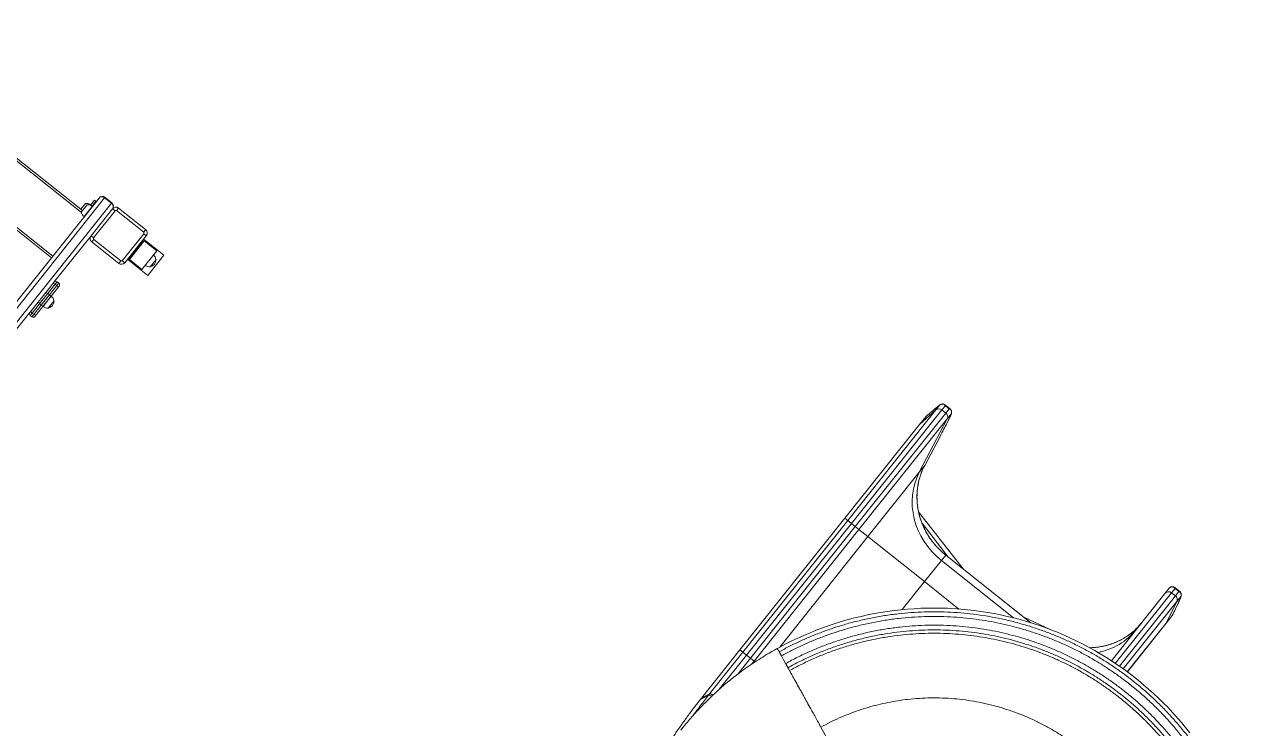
# Model space of a CAD drawing. Header units: millimetres. Extents: x -229914 to 856942, y -268655 to 87212.
# Drawn here: x -137885 to -135037, y 25752 to 27383 of the extents above; entities that cross this region are included whole.
import ezdxf

# ---------------------------------------------------------------- set-up
doc = ezdxf.new("R2010")
doc.units = ezdxf.units.MM

# ---------------------------------------------------------------- blocks, each defined once
blk = doc.blocks.new('Т912NEW')
at = {"color": 7, "linetype": 'Continuous', "lineweight": 15}
for p, q in [((-407.6, 5294.5), (-407.6, 5309.1)), ((-383.4, 5316.6), (-398.6, 5316.6)), ((-396.7, 5302.9), (-396.7, 5315.6)), ((-385.3, 5315.6), (-396.7, 5315.6)), ((-396.7, 4966.6), (-396.7, 5302.9)), ((-385.3, 5302.9), (-396.7, 5302.9)), ((-385.3, 5302.9), (-385.3, 5315.6)), ((-385.3, 4966.6), (-385.3, 5302.9)), ((-378.4, 5315.1), (-378.6, 5315.3)), ((-374.5, 5294.6), (-374.5, 5309.2)), ((272, 5292.1), (272, 5307.4)), ((296.2, 5316.6), (281.4, 5316.6)), ((283, 5302.9), (283, 5315.6)), ((294.5, 5315.6), (283, 5315.6)), ((294.5, 5302.9), (283, 5302.9)), ((294.5, 5302.9), (294.5, 5315.6)), ((305.3, 5294.3), (305.3, 5309.3)), ((-407.6, 5294.5), (-416.2, 5244.6)), ((-407.6, 4966.6), (-407.6, 5294.5)), ((-374.5, 4966.6), (-374.5, 5294.6)), ((-348, 5157.4), (-374.5, 5294.6)), ((272, 5092.8), (272, 5292.1)), ((317, 5240), (305.3, 5294.3)), ((-416.2, 5267.2), (-416.2, 5244.6)), ((-416.2, 5267.2), (-416.2, 5267)), ((-416.2, 5267), (-416.2, 5244.5)), ((-416.2, 5244.6), (-416.2, 4966.6)), ((-416.2, 5244.6), (-416.2, 5244.5)), ((-348, 5177.6), (-362, 5252.3)), ((-348, 5177.6), (-362, 5252.3)), ((-362, 5252.3), (-362, 5252.3)), ((317, 5262.3), (317, 5262.6)), ((317, 5240), (317, 5262.5)), ((317.1, 5239.8), (317.1, 5262.3)), ((317.1, 5095.7), (317.1, 5239.8)), ((-348, 5157.4), (-348, 5177.6)), ((-348, 5177.6), (-348, 5177.6)), ((-348, 4966.6), (-348, 5157.4)), ((-347.6, 5176), (-347.9, 5177.6)), ((-129, 5045.4), (-292, 5084.7)), ((-269, 5068.9), (-171.8, 5045.4)), ((71.6, 5045.4), (-180.5, 5045.4)), ((-180.5, 5029.3), (-180.5, 5045.3)), ((117.8, 5061.6), (50.5, 5045.4)), ((-180.5, 4966.6), (-180.5, 5029.3)), ((-416.2, 4966.6), (-416.2, 4576.6)), ((-416.2, 4966.6), (-416.2, 4576.6)), ((-407.6, 4966.6), (-416.2, 4966.6)), ((-416.2, 4966.6), (-416.2, 4966.6)), ((-407.6, 4576.6), (-407.6, 4966.6)), ((-396.7, 4966.6), (-407.6, 4966.6)), ((-396.7, 4576.6), (-396.7, 4966.6)), ((-385.3, 4966.6), (-396.7, 4966.6)), ((-385.3, 4576.6), (-385.3, 4966.6)), ((-374.5, 4966.6), (-385.3, 4966.6)), ((-374.5, 4576.6), (-374.5, 4966.6)), ((-348, 4966.6), (-374.5, 4966.6)), ((-180.5, 4966.6), (-348, 4966.6)), ((-350.4, 4633.4), (-350.5, 4633.1)), ((-350.4, 4633.4), (-350.5, 4633.1)), ((-416.2, 4576.6), (-416.2, 4434)), ((-407.6, 4576.6), (-416.2, 4576.6)), ((-416.2, 4576.6), (-416.2, 4576.6)), ((-407.6, 4453.1), (-407.6, 4576.6)), ((-396.7, 4576.6), (-407.6, 4576.6)), ((-385.3, 4576.6), (-396.7, 4576.6)), ((-374.5, 4576.6), (-385.3, 4576.6)), ((137.7, 4430.9), (-158.1, 4553.5)), ((-2229.3, 3546.2), (-2229.3, 4471.4)), ((-2219.3, 4481.4), (-2219.3, 4479.8)), ((-2219.3, 4481.4), (-2199.3, 4481.4)), ((-2199.3, 4479.8), (-2219.3, 4479.8)), ((-2199.3, 4481.4), (-2199.3, 4479.8)), ((-2181.9, 4471.4), (-2189.3, 4471.4)), ((-2189.3, 4391.4), (-2189.3, 4471.4)), ((-2181.9, 4471.4), (-2181.9, 4391.4)), ((-2179.3, 4481.4), (-2179.3, 4474.1)), ((-2179.3, 4481.4), (-2099.3, 4481.4)), ((-2099.3, 4474.1), (-2179.3, 4474.1)), ((-2099.3, 4474.1), (-2099.3, 4481.4)), ((-2096.6, 4391.4), (-2096.6, 4471.4)), ((-2089.3, 4471.4), (-2096.6, 4471.4)), ((-2089.3, 4471.4), (-2089.3, 4391.4)), ((-2246.3, 4441.9), (-2246.3, 4424.7)), ((-2241.3, 4441.9), (-2241.3, 4420.9)), ((-2234.3, 4446.6), (-2234.5, 4446.6)), ((-2234.5, 4446.6), (-2234.5, 4446.1)), ((-2234.3, 4461.4), (-2230.3, 4461.4)), ((-2234.3, 4446.1), (-2234.3, 4461.4)), ((-2230.3, 4446.6), (-2230.3, 4461.4)), ((-2229.3, 4461.4), (-2230.3, 4461.4)), ((-2229.3, 4446.6), (-2229.5, 4446.6)), ((-2229.5, 4446.6), (-2229.5, 4416.3)), ((-2049.3, 4461.4), (-2089.3, 4461.4)), ((-2087.6, 4403.9), (-2087.6, 4458.9)), ((-2087.6, 4458.9), (-2085.5, 4458.9)), ((-2085.5, 4403.9), (-2085.5, 4458.9)), ((-2085.5, 4458.9), (-2048.7, 4458.9)), ((-2049.3, 4458.9), (-2049.3, 4461.4)), ((-2049.3, 4461.4), (-2029.3, 4461.4)), ((-2048.7, 4458.9), (-2048.7, 4403.9)), ((-2037.3, 4442.2), (-2037.5, 4442.2)), ((-2037.3, 4420.7), (-2037.3, 4442.2)), ((-2029.3, 4461.4), (-2029.3, 4401.4)), ((-407.6, 4453.1), (-416.2, 4434)), ((-407.6, 4449.2), (-416.2, 4430.1)), ((-407.6, 4453.1), (-407.6, 4449.2)), ((-2933.3, 4424.7), (-2241.3, 4424.7)), ((-2229.5, 4416.3), (-2229.3, 4416.3)), ((-2037.5, 4420.7), (-2037.3, 4420.7)), ((-416.2, 4434), (-416.2, 4430)), ((-416.2, 4434), (-416.2, 4430.1)), ((-2189.3, 4391.4), (-2189.3, 4253.7)), ((-2189.3, 4391.4), (-2181.9, 4391.4)), ((-2179.3, 4388.8), (-2099.3, 4388.8)), ((-2179.3, 4388.8), (-2179.3, 4381.4)), ((-2099.3, 4381.4), (-2099.3, 4388.8)), ((-2096.6, 4391.4), (-2089.3, 4391.4)), ((-2049.3, 4401.4), (-2089.3, 4401.4)), ((-2087.6, 4403.9), (-2085.5, 4403.9)), ((-2048.7, 4403.9), (-2085.5, 4403.9)), ((-2049.3, 4401.4), (-2049.3, 4403.9)), ((-2029.3, 4401.4), (-2049.3, 4401.4)), ((-2099.3, 4381.4), (-2179.3, 4381.4)), ((-2945.3, 4299.7), (-2229.3, 4299.7)), ((-2189.3, 4248.5), (-2189.3, 4253.7)), ((-2189.3, 4239.7), (-2189.3, 4248.5)), ((-2184.3, 4259.3), (-2184.3, 4252.3)), ((-2179.3, 4259.3), (-2184.3, 4259.3)), ((-2184.3, 4252.3), (-2184.3, 4224.7)), ((-2179.3, 4252.3), (-2184.3, 4252.3)), ((-2179.3, 4252.3), (-2179.3, 4259.3)), ((-2179.3, 4224.7), (-2179.3, 4252.3)), ((-2174.3, 4254.3), (-2174.3, 4248.5)), ((-2174.3, 4248.5), (-2174.3, 4220.8)), ((-2189.3, 4239.7), (-2189.3, 4080.1)), ((-2184.3, 4224.7), (-2184.3, 4194)), ((-2179.3, 4224.7), (-2184.3, 4224.7)), ((-2179.3, 4194), (-2179.3, 4224.7)), ((-2174.1, 4224.5), (-2174.3, 4224.5)), ((-2174.3, 4220.8), (-2174.3, 4197.8)), ((-2174.1, 4200.9), (-2174.1, 4224.5)), ((-2162.3, 4220.1), (-2162.5, 4220.1)), ((-2162.3, 4203.4), (-2162.3, 4220.1)), ((-2179.3, 4194), (-2184.3, 4194)), ((-2184.3, 4194), (-2184.3, 4166.3)), ((-2179.3, 4166.3), (-2179.3, 4194)), ((-2174.3, 4197.8), (-2174.3, 4170.2)), ((-2174.3, 4194.2), (-2174.1, 4194.2)), ((-2174.1, 4194.1), (-2174.1, 4200.9)), ((-2162.5, 4198.6), (-2162.3, 4198.6)), ((-2162.3, 4198.6), (-2162.3, 4203.4)), ((-2179.3, 4166.3), (-2184.3, 4166.3)), ((-2184.3, 4166.3), (-2184.3, 4159.3)), ((-2179.3, 4159.3), (-2184.3, 4159.3)), ((-2179.3, 4159.3), (-2179.3, 4166.3)), ((-2174.3, 4170.2), (-2174.3, 4164.3))]:
    blk.add_line(p, q, dxfattribs=at)
at = {"color": 8, "linetype": 'Continuous', "lineweight": 15}
for p, q in [((283, 5093.7), (283, 5302.9)), ((294.5, 5094.5), (294.5, 5302.9)), ((305.3, 5095.2), (305.3, 5294.3)), ((317, 5095.7), (317, 5240)), ((-180.5, 5045.3), (-180.5, 5045.4)), ((71.2, 5045.3), (-180.5, 5045.3)), ((33.1, 5029.3), (-180.5, 5029.3)), ((-348, 4639.1), (-348, 4966.6)), ((-180.5, 4883.7), (-180.5, 4966.6)), ((-78.7, 4966.6), (-180.5, 4966.6)), ((-396.7, 4476.4), (-396.7, 4576.6)), ((-385.3, 4529.5), (-385.3, 4576.6)), ((-374.5, 4567.2), (-374.5, 4576.6)), ((-371.5, 4576.6), (-374.5, 4576.6)), ((-2219.3, 4479.8), (-2219.3, 3546.2)), ((-2199.3, 3546.2), (-2199.3, 4479.8)), ((-2239.9, 4419.7), (-2934.6, 4419.7)), ((-416.2, 4434), (-416.2, 4434)), ((-2229.3, 4294.7), (-2945.3, 4294.7))]:
    blk.add_line(p, q, dxfattribs=at)
at = {"color": 7, "linetype": 'Continuous', "lineweight": 15, "flags": 128}
for points in [[(-403.8, 5315), (-404.5, 5314.5), (-404.5, 5314.4)], [(304.2, 5312.1), (304.2, 5312.2), (303.5, 5313.1)], [(317, 5262.5), (317.1, 5262.4), (317.1, 5262.3)], [(518.6, 5075.1), (488.3, 5081.7), (457.7, 5087.1), (442.4, 5089.4), (427, 5091.3), (411.5, 5092.9), (396.1, 5094.1), (380.6, 5095.1), (365.1, 5095.7), (349.6, 5096), (334.1, 5096), (318.6, 5095.7), (303.1, 5095), (287.6, 5094.1), (272.2, 5092.8), (256.7, 5091.2), (241.4, 5089.2), (226, 5087), (210.7, 5084.4), (195.5, 5081.5), (165.2, 5074.8), (150.2, 5071), (135.2, 5066.9), (120.4, 5062.5), (105.6, 5057.7), (90.9, 5052.7), (76.4, 5047.3), (61.9, 5041.7), (47.6, 5035.7), (33.4, 5029.5), (19.3, 5022.9), (5.4, 5016.1), (-8.4, 5009), (-22, 5001.6), (-35.5, 4993.9), (-48.8, 4986), (-61.9, 4977.8), (-74.9, 4969.3), (-100.3, 4951.5), (-112.7, 4942.2), (-125, 4932.7), (-137, 4922.9), (-148.8, 4912.8), (-160.4, 4902.5), (-171.8, 4892), (-183, 4881.3), (-194, 4870.3), (-204.7, 4859.1), (-215.2, 4847.7), (-225.4, 4836), (-235.4, 4824.2), (-245.2, 4812.1), (-254.7, 4799.9), (-264, 4787.5), (-273, 4774.8), (-281.7, 4762), (-298.4, 4735.8), (-306.3, 4722.5), (-313.9, 4709), (-321.3, 4695.4), (-328.4, 4681.6), (-335.2, 4667.6), (-341.7, 4653.6), (-347.9, 4639.3), (-350.4, 4633.4), (-350.4, 4633.4)], [(-313.8, 4618), (-323.1, 4621.8), (-332.4, 4625.7)], [(-296.5, 4610.8), (-300.1, 4612.3), (-303.6, 4613.7)], [(-2219.3, 4479.8), (-2221.2, 4479.6), (-2223.1, 4479.1), (-2224.8, 4478.4), (-2226.3, 4477.3), (-2227.6, 4476.1), (-2228.5, 4474.6), (-2229.1, 4473.1), (-2229.3, 4471.4)], [(-2189.3, 4471.4), (-2189.4, 4473.1), (-2190, 4474.6), (-2190.9, 4476.1), (-2192.2, 4477.3), (-2193.7, 4478.4), (-2195.4, 4479.1), (-2197.3, 4479.6), (-2199.3, 4479.8)]]:
    blk.add_lwpolyline(points, dxfattribs=at)
at = {"color": 8, "linetype": 'Continuous', "lineweight": 15, "flags": 128}
for points in [[(305.3, 5309.3), (304.9, 5310.8), (304.2, 5312.1)], [(317, 5240), (317.1, 5239.8), (317.1, 5239.8)]]:
    blk.add_lwpolyline(points, dxfattribs=at)
at = {"color": 8, "linetype": 'Continuous', "lineweight": 15}
for centre, start, end in [((-398.7, 5307.6), 130.3961, 170.488), ((-383.3, 5307.6), 10.5606, 56.9522)]:
    blk.add_arc(centre, 8.99, start, end, dxfattribs=at)
at = {"color": 7, "linetype": 'Continuous', "lineweight": 15}
for centre, radius, start, end in [((283, 5292), 10.9, 89.5637, 179.5579), ((294.6, 5292), 11, 12.5421, 90.3181), ((-2219.3, 4471.4), 10, 90, 180), ((-2199.3, 4471.4), 10, 0, 90), ((-2179.3, 4471.4), 10, 90, 180), ((-2144.4, 4436.6), 51.2, 132.8798, 137.1202), ((-2099.3, 4471.4), 10, 0, 90), ((-2134.1, 4436.6), 51.2, 42.8798, 47.1202), ((-2235.3, 4431.4), 15.2, 86.9847, 136.3264), ((-2230.3, 4431.4), 15.2, 86.9847, 136.3264), ((-2048.3, 4431.4), 15.2, 44.9558, 91.8611), ((-2051.1, 4431.4), 17.5, 322.1, 37.9), ((-2230.3, 4431.4), 15.2, 223.6736, 273.0153), ((-2048.3, 4431.4), 15.2, 268.1389, 315.0442), ((-2179.3, 4391.4), 10, 180, 270), ((-2144.4, 4426.3), 51.2, 222.8798, 227.1202), ((-2134.1, 4426.3), 51.2, 312.8798, 317.1202), ((-2099.3, 4391.4), 10, 270, 0), ((-2184.3, 4254.3), 5, 90, 180), ((-2184.8, 4247.8), 4.53, 83.4709, 171.4383), ((-2179.3, 4254.3), 5, 0, 90), ((-2178.7, 4247.8), 4.53, 8.5526, 96.5382), ((-2184.8, 4220.1), 4.53, 83.4709, 171.4383), ((-2178.7, 4220.1), 4.53, 8.5526, 96.5382), ((-2173.3, 4209.3), 15.2, 44.9558, 93.0153), ((-2176.1, 4209.3), 17.5, 322.1, 37.9), ((-2184.8, 4198.5), 4.53, 188.5617, 276.5291), ((-2178.7, 4198.5), 4.53, 263.4618, 351.4474), ((-2173.3, 4209.3), 15.2, 266.9847, 315.0442), ((-2184.8, 4170.9), 4.53, 188.5548, 276.536), ((-2184.3, 4164.3), 5, 180, 270), ((-2178.7, 4170.9), 4.53, 263.455, 351.4543), ((-2179.3, 4164.3), 5, 270, 0)]:
    blk.add_arc(centre, radius, start, end, dxfattribs=at)
at = {"color": 8, "linetype": 'Continuous', "lineweight": 15}
for centre, major_axis, ratio, start_param, end_param in [((-417.1, 5252.1), (9.6, 57), 0.028881, 0.028001, 0.803882), ((-363.8, 5252.3), (-10.7, 57), 0.031941, 5.330298, 6.254878), ((317.1, 5252.4), (-11.9, 57), 0.035359, 5.193256, 6.213993), ((102, 5184.4), (170, 0), 0.911934, 5.61449, 6.283185), ((-396.7, 4452.5), (11, 0), 0.349582, 1.868925, 2.984513)]:
    blk.add_ellipse(centre, major_axis=major_axis, ratio=ratio, start_param=start_param, end_param=end_param, dxfattribs=at)
at = {"color": 7, "linetype": 'Continuous', "lineweight": 15}
for centre, major_axis, ratio, start_param, end_param in [((-396.7, 5292.9), (11, 0), 0.911934, 1.570796, 2.984513), ((-385.3, 5292.9), (11, 0), 0.911934, 0.174533, 1.570796), ((-417.1, 5252.1), (9.6, 57), 0.028881, 0.803882, 1.307982), ((-363.8, 5252.3), (-10.7, 57), 0.031941, 4.706393, 5.330298), ((317.1, 5252.4), (-11.9, 57), 0.035359, 4.883181, 5.193256), ((-180.5, 5184.4), (170, 0), 0.911934, 3.316126, 4.712389)]:
    blk.add_ellipse(centre, major_axis=major_axis, ratio=ratio, start_param=start_param, end_param=end_param, dxfattribs=at)
for points, knots in [([(-405, 5313.9), (-405.2, 5313.7), (-405.7, 5313.3), (-406.2, 5312.6), (-406.6, 5311.9), (-407, 5311.3), (-407.2, 5310.6), (-407.5, 5310), (-407.8, 5309), (-408.2, 5307.8), (-408.6, 5306.2), (-409, 5304.4), (-409.5, 5302.3), (-410, 5300), (-410.5, 5297.4), (-411.1, 5294.8), (-411.4, 5293), (-411.6, 5292.2)], [0, 0, 0, 0, 0.021105, 0.046986, 0.073205, 0.101606, 0.135065, 0.178051, 0.239153, 0.346079, 0.44511, 0.539509, 0.639333, 0.73653, 0.832475, 0.927795, 1, 1, 1, 1]), ([(-396.7, 5315.6), (-396.7, 5315.6), (-396.7, 5315.6), (-397.2, 5315.7), (-398.2, 5315.8), (-400.2, 5315.8), (-402.6, 5315.3), (-405, 5313.8), (-406.8, 5311.8), (-407.3, 5310), (-407.6, 5309.1)], [0, 0, 0, 0, 0.002649, 0.00333, 0.117437, 0.232652, 0.472347, 0.676815, 0.839595, 1, 1, 1, 1]), ([(-398.6, 5316.6), (-398.6, 5316.6), (-398.9, 5316.6), (-399.5, 5316.6), (-400.6, 5316.4), (-401.7, 5316.1), (-402.8, 5315.6), (-403.8, 5315.1), (-404.3, 5314.6), (-404.5, 5314.4)], [0, 0, 0, 0, 0.006041, 0.16706, 0.323729, 0.500616, 0.686087, 0.873718, 1, 1, 1, 1]), ([(-374.5, 5309.2), (-374.8, 5310.1), (-375.2, 5311.6), (-376.4, 5313.1), (-377.7, 5314.3), (-379.7, 5315.4), (-381.9, 5315.8), (-383.8, 5315.8), (-384.8, 5315.7), (-385.3, 5315.6), (-385.3, 5315.6)], [0, 0, 0, 0, 0.1617, 0.264199, 0.370173, 0.537499, 0.771808, 0.884722, 0.997327, 1, 1, 1, 1]), ([(-378.4, 5315.1), (-378.5, 5315.2), (-378.8, 5315.4), (-379.6, 5315.8), (-380.6, 5316.2), (-381.6, 5316.4), (-382.6, 5316.6), (-383.2, 5316.6), (-383.4, 5316.6), (-383.4, 5316.6)], [0, 0, 0, 0, 0.043275, 0.241429, 0.447975, 0.643011, 0.821891, 0.995194, 1, 1, 1, 1]), ([(-368.6, 5285.9), (-368.6, 5286), (-368.9, 5287.3), (-369.4, 5289.7), (-370.1, 5292.8), (-370.8, 5295.8), (-371.4, 5298.5), (-372, 5301), (-372.5, 5303.2), (-373, 5305.2), (-373.5, 5307), (-374, 5308.6), (-374.4, 5309.8), (-374.8, 5310.7), (-375.1, 5311.4), (-375.5, 5312.1), (-376, 5312.8), (-376.6, 5313.6), (-377.4, 5314.4), (-377.9, 5314.8), (-378.2, 5314.9)], [0, 0, 0, 0, 0.008244, 0.086108, 0.163974, 0.241867, 0.319854, 0.398037, 0.476608, 0.555925, 0.636708, 0.720751, 0.814226, 0.853922, 0.88419, 0.910812, 0.935247, 0.959324, 0.984215, 1, 1, 1, 1]), ([(281.4, 5316.6), (281.3, 5316.6), (280.7, 5316.6), (279.6, 5316.5), (278.2, 5316.1), (276.8, 5315.5), (275.5, 5314.6), (274.3, 5313.5), (273.3, 5312.2), (272.6, 5310.6), (272.2, 5309), (272, 5307.9), (272, 5307.4), (272, 5307.4)], [0, 0, 0, 0, 0.02922, 0.136748, 0.241978, 0.347089, 0.452591, 0.558582, 0.664997, 0.781894, 0.892978, 0.998867, 1, 1, 1, 1]), ([(283, 5315.6), (283, 5315.6), (282.4, 5315.7), (281.1, 5315.8), (279.1, 5315.6), (277.1, 5315), (275.4, 5314), (273.9, 5312.7), (272.9, 5311.2), (272.2, 5309.4), (272.1, 5308), (272, 5307.4)], [0, 0, 0, 0, 0.002246, 0.120351, 0.240414, 0.375466, 0.513734, 0.633004, 0.754892, 0.875705, 1, 1, 1, 1]), ([(305.3, 5309.3), (305.1, 5310), (304.6, 5311.4), (303.3, 5313.1), (301.6, 5314.4), (299.5, 5315.4), (297.1, 5315.8), (295.4, 5315.7), (294.6, 5315.6), (294.5, 5315.6)], [0, 0, 0, 0, 0.155459, 0.311024, 0.476382, 0.641789, 0.819592, 0.997421, 1, 1, 1, 1]), ([(304.2, 5312.2), (304.2, 5312.3), (303.9, 5312.8), (303.1, 5313.7), (301.9, 5314.8), (300.7, 5315.6), (299.4, 5316.1), (298.1, 5316.5), (297, 5316.6), (296.4, 5316.6), (296.2, 5316.6)], [0, 0, 0, 0, 0.032666, 0.19567, 0.350638, 0.499189, 0.642565, 0.781978, 0.919164, 1, 1, 1, 1]), ([(313.2, 5279.6), (313, 5280.7), (312.4, 5283.1), (311.6, 5286.5), (310.8, 5289.9), (310.1, 5293), (309.3, 5296), (308.6, 5298.7), (308, 5301.2), (307.4, 5303.5), (306.8, 5305.5), (306.3, 5307.2), (305.7, 5308.9), (305.2, 5310.1), (304.7, 5311.2), (304.4, 5311.9), (304, 5312.4), (303.9, 5312.5)], [0, 0, 0, 0, 0.066301, 0.140328, 0.214319, 0.288295, 0.36228, 0.436347, 0.5106, 0.585231, 0.660616, 0.737513, 0.817805, 0.908155, 0.951843, 0.983553, 1, 1, 1, 1]), ([(272, 5205.4), (272, 5202.2), (271.9, 5195.6), (270.7, 5185), (269.6, 5177.2), (268.4, 5172.7), (268.3, 5172.3)], [0, 0, 0, 0, 0.292014, 0.585274, 0.960515, 1, 1, 1, 1]), ([(-180.5, 5045.3), (-184.8, 5045.4), (-193.4, 5045.6), (-206.3, 5047), (-219.2, 5049.3), (-231.2, 5052.4), (-242.3, 5056.1), (-252.4, 5060.2), (-262.4, 5065), (-272.2, 5070.4), (-281.7, 5076.6), (-289.4, 5082.3), (-297.2, 5088.8), (-305, 5096.1), (-313.8, 5105.7), (-321.8, 5116), (-328.6, 5126.4), (-334.1, 5136.5), (-338.7, 5146.3), (-342.5, 5156.4), (-345.4, 5165.8), (-347.1, 5172.9), (-347.8, 5176.5), (-348, 5177.6)], [0, 0, 0, 0, 0.055705, 0.111411, 0.168303, 0.225197, 0.272342, 0.31953, 0.366675, 0.415601, 0.46458, 0.513503, 0.54042, 0.59599, 0.651559, 0.708583, 0.765605, 0.811879, 0.858154, 0.90534, 0.952526, 0.985747, 1, 1, 1, 1]), ([(-180.5, 5045.5), (-182.7, 5045.5), (-187.5, 5045.5), (-194.7, 5045.9), (-202.2, 5046.7), (-209.6, 5047.7), (-217, 5049.1), (-224.4, 5050.8), (-231.6, 5052.8), (-238.8, 5055.1), (-245.8, 5057.6), (-252.7, 5060.5), (-259.4, 5063.6), (-265.9, 5067), (-272.3, 5070.7), (-278.6, 5074.7), (-284.6, 5078.8), (-290.4, 5083.3), (-295.9, 5087.9), (-301.3, 5092.8), (-306.4, 5097.9), (-311.4, 5103.3), (-316, 5108.8), (-320.4, 5114.5), (-324.5, 5120.4), (-328.4, 5126.4), (-331.9, 5132.5), (-335.1, 5138.7), (-338, 5145), (-340.6, 5151.4), (-342.9, 5157.9), (-344.9, 5164.6), (-346.5, 5170.6), (-347.3, 5174.5), (-347.6, 5176)], [0, 0, 0, 0, 0.028774, 0.061734, 0.09445, 0.127096, 0.159901, 0.192803, 0.225672, 0.258373, 0.290816, 0.32312, 0.355456, 0.38763, 0.41974, 0.451879, 0.484031, 0.515498, 0.546969, 0.578565, 0.610223, 0.641873, 0.673445, 0.70488, 0.736124, 0.767132, 0.797864, 0.828287, 0.858405, 0.888455, 0.918684, 0.948957, 0.979255, 1, 1, 1, 1]), ([(268.3, 5172.2), (267.8, 5170), (266.7, 5165.6), (264.8, 5159), (262.5, 5152.4), (259.9, 5146), (257.1, 5139.7), (253.9, 5133.5), (250.5, 5127.4), (246.7, 5121.4), (242.7, 5115.5), (238.3, 5109.8), (233.8, 5104.3), (228.9, 5098.9), (223.9, 5093.8), (218.9, 5089.1), (215.5, 5086.3), (213.9, 5085)], [0, 0, 0, 0, 0.065092, 0.131362, 0.197489, 0.263302, 0.329027, 0.395424, 0.462429, 0.529977, 0.597979, 0.66634, 0.734949, 0.803682, 0.872417, 0.940991, 1, 1, 1, 1]), ([(-350.5, 4633.1), (-350.5, 4633.1), (-350.5, 4633.1), (-360.1, 4609.4), (-366, 4592.8), (-373.4, 4571.1), (-379.7, 4550.6), (-384.8, 4531.8), (-388.9, 4515), (-391.7, 4502.7), (-394.6, 4488.4), (-397.6, 4472.1), (-400.8, 4451), (-403.2, 4431.6), (-404.8, 4414), (-406, 4398.2), (-406.9, 4382.2), (-407.3, 4368.2), (-407.5, 4356.2), (-407.5, 4349.5), (-407.6, 4346.2)], [0, 0, 0, 0, 0, 0.075205, 0.150472, 0.225782, 0.301093, 0.376336, 0.428696, 0.481054, 0.507228, 0.579817, 0.652428, 0.72499, 0.777418, 0.829843, 0.882297, 0.934746, 0.967373, 1, 1, 1, 1]), ([(-342.5, 4629.8), (-342.5, 4629.8), (-342.5, 4629.8), (-345.1, 4630.9), (-347.8, 4632), (-350.5, 4633.1)], [0.00130334, 0.00130334, 0.00130334, 0.00130334, 0.00130337, 0.00130337, 0.07013045, 0.07013045, 0.07013045, 0.07013045]), ([(-332.4, 4625.7), (-333.1, 4625.9), (-334.3, 4626.5), (-335.8, 4627.1), (-337.3, 4627.7), (-338.1, 4628), (-339.1, 4628.4), (-339.7, 4628.7), (-340.6, 4629), (-341.4, 4629.4), (-342.1, 4629.7), (-342.4, 4629.8), (-342.5, 4629.8)], [0.07013045, 0.07013045, 0.07013045, 0.07013045, 0.07269529, 0.07529624, 0.07616729, 0.07915532, 0.07915532, 0.08124377, 0.08240238, 0.08472823, 0.08708193, 0.08946184, 0.08946184, 0.08946184, 0.08946184]), ([(-303.6, 4613.7), (-303.7, 4613.8), (-303.8, 4613.8), (-304.2, 4614), (-304.5, 4614.1), (-304.8, 4614.2), (-305.3, 4614.4), (-306.1, 4614.8), (-307.3, 4615.3), (-308.4, 4615.7), (-309.9, 4616.3), (-311.1, 4616.8), (-312.3, 4617.3), (-313.2, 4617.7), (-313.8, 4618)], [0.11453104, 0.11453104, 0.11453104, 0.11453104, 0.11739955, 0.11816412, 0.12005692, 0.12005692, 0.1210269, 0.12485946, 0.12485946, 0.12772721, 0.13023361, 0.13185158, 0.13275921, 0.13529437, 0.13529437, 0.13529437, 0.13529437]), ([(-158.1, 4553.5), (-158.1, 4553.5), (-158.1, 4553.5), (-161.8, 4555), (-170, 4558.4), (-182, 4563.3), (-196.1, 4569.2), (-205.6, 4573.1), (-216.4, 4577.6), (-221.5, 4579.7), (-227.7, 4582.3), (-232.6, 4584.3), (-240.9, 4587.8), (-249.1, 4591.1), (-254.1, 4593.2), (-262.1, 4596.6), (-268.1, 4599), (-274.7, 4601.8), (-278.9, 4603.5), (-284.6, 4605.8), (-288.7, 4607.6), (-291.6, 4608.8), (-292.9, 4609.3), (-295.1, 4610.2), (-296.1, 4610.6), (-296.5, 4610.8)], [0.3188126, 0.3188126, 0.3188126, 0.3188126, 0.3188126, 0.3188126, 0.333573, 0.352037, 0.3677146, 0.3922469, 0.3922469, 0.4150486, 0.4150486, 0.4208184, 0.438353, 0.4550512, 0.463321, 0.465711, 0.5008172, 0.5008172, 0.5131921, 0.5325056, 0.5508201, 0.5592795, 0.5714379, 0.5714379, 0.6019496, 0.6019496, 0.6019496, 0.6019496]), ([(-416.2, 4430.1), (-416.2, 4421.4), (-416.1, 4403.9), (-415.4, 4381.1), (-414.2, 4356.6), (-412.8, 4335.7), (-411, 4314.7), (-409.5, 4299.3), (-408.2, 4289.1), (-407.6, 4284.3)], [0, 0, 0, 0, 0.18214, 0.364281, 0.471539, 0.686079, 0.793342, 0.900606, 1, 1, 1, 1])]:
    blk.add_open_spline(points, degree=3, knots=knots, dxfattribs=at)
at = {"color": 8, "linetype": 'Continuous', "lineweight": 15}
for points, knots in [([(-398.6, 5316.6), (-398.4, 5316.6), (-398.1, 5316.5), (-397.5, 5316.2), (-397.1, 5315.9), (-396.8, 5315.7), (-396.7, 5315.6), (-396.7, 5315.6), (-396.7, 5315.6)], [0, 0, 0, 0, 0.353585, 0.67402, 0.83461, 0.976661, 0.995599, 1, 1, 1, 1]), ([(-385.3, 5315.6), (-385.3, 5315.6), (-385.3, 5315.6), (-385.2, 5315.7), (-384.9, 5315.9), (-384.5, 5316.2), (-383.9, 5316.5), (-383.6, 5316.6), (-383.4, 5316.6)], [0, 0, 0, 0, 0.004407, 0.022723, 0.160828, 0.31688, 0.628287, 1, 1, 1, 1]), ([(281.4, 5316.5), (281.6, 5316.5), (282, 5316.5), (282.7, 5316), (283, 5315.6), (283, 5315.6)], [0, 0, 0, 0, 0.434928, 0.995586, 1, 1, 1, 1]), ([(294.5, 5315.6), (294.5, 5315.6), (294.9, 5315.9), (295.4, 5316.4), (296, 5316.6), (296.2, 5316.6), (296.2, 5316.6)], [0, 0, 0, 0, 0.004459, 0.481442, 0.961841, 1, 1, 1, 1]), ([(268.3, 5172.3), (267.4, 5168.6), (265.5, 5160.8), (261.4, 5149.1), (256, 5137.1), (249.5, 5125.4), (241.8, 5113.9), (233, 5103.1), (224, 5093.7), (217.5, 5087.7), (214.3, 5085.2), (214, 5085)], [0, 0, 0, 0, 0.107271, 0.23055, 0.353831, 0.484232, 0.614635, 0.749054, 0.883476, 0.987552, 1, 1, 1, 1]), ([(-342.5, 4629.8), (-338.9, 4638.2), (-331.8, 4654.8), (-320, 4679.3), (-307.3, 4703.4), (-293.8, 4726.9), (-279.4, 4750), (-263.3, 4773.8), (-245.3, 4798.3), (-225.2, 4823.3), (-204.1, 4847.3), (-182.3, 4870.1), (-160, 4891.5), (-137.2, 4911.7), (-113.6, 4930.9), (-89.2, 4949.1), (-64.1, 4966.3), (-38.8, 4982.2), (-13.4, 4996.7), (12.1, 5010), (38, 5022.3), (64.4, 5033.5), (91.2, 5043.8), (118.4, 5053), (145.9, 5061.1), (173.7, 5068.2), (201.8, 5074.1), (229.9, 5079), (258, 5082.8), (286, 5085.4), (314.2, 5087.1), (343.1, 5087.6), (372.8, 5087), (403.2, 5085.1), (433.4, 5082), (463.6, 5077.6), (493.5, 5072.1), (522.6, 5065.4), (550.8, 5057.7), (578.2, 5049.1), (605.2, 5039.4), (631.8, 5028.7), (658, 5017), (683.8, 5004.3), (709, 4990.6), (733.6, 4975.9), (757.7, 4960.3), (781, 4943.9), (803.6, 4926.7), (825.3, 4908.7), (846.3, 4890), (867.2, 4869.9), (887.7, 4848.5), (907.9, 4825.7), (927.1, 4802.1), (945.3, 4777.7), (962.5, 4752.6), (978.3, 4727.3), (992.9, 4701.9), (1006.1, 4676.4), (1018.4, 4650.5), (1029.7, 4624.1), (1039.9, 4597.3), (1049.1, 4570.1), (1057.3, 4542.6), (1064.3, 4514.8), (1070.3, 4486.7), (1075.2, 4458.6), (1079, 4430.5), (1081.6, 4402.5), (1083.2, 4374.3), (1083.8, 4345.4), (1083.2, 4315.7), (1081.3, 4285.4), (1078.2, 4255.1), (1073.8, 4225), (1068.2, 4195.1), (1061.6, 4166), (1053.9, 4137.7), (1045.3, 4110.3), (1035.6, 4083.3), (1024.9, 4056.7), (1013.2, 4030.5), (1000.5, 4004.8), (986.8, 3979.5), (972.1, 3954.9), (956.5, 3930.8), (940.1, 3907.5), (922.9, 3885), (904.9, 3863.2), (886.2, 3842.2), (866.1, 3821.4), (844.7, 3800.8), (821.9, 3780.7), (798.3, 3761.5), (773.9, 3743.2), (748.8, 3726), (723.5, 3710.2), (698.1, 3695.6), (672.6, 3682.4), (646.7, 3670.1), (620.3, 3658.8), (593.5, 3648.6), (566.3, 3639.4), (538.8, 3631.2), (511, 3624.2), (482.9, 3618.2), (454.8, 3613.3), (426.7, 3609.6), (398.7, 3606.9), (370.5, 3605.3), (343, 3604.7), (324.9, 3605.2), (316.1, 3605.5)], [0, 0, 0, 0, 0.00842, 0.016841, 0.025257, 0.033664, 0.042078, 0.050499, 0.060422, 0.070335, 0.080248, 0.090171, 0.099603, 0.109025, 0.118443, 0.127873, 0.137305, 0.14673, 0.155609, 0.164497, 0.173391, 0.182281, 0.191162, 0.200045, 0.208936, 0.217829, 0.226716, 0.235594, 0.244324, 0.253058, 0.261791, 0.270513, 0.279934, 0.289364, 0.298796, 0.30822, 0.317637, 0.327066, 0.335959, 0.344848, 0.353727, 0.362613, 0.371505, 0.380397, 0.389281, 0.398161, 0.407051, 0.415945, 0.424675, 0.433395, 0.442122, 0.450855, 0.460287, 0.469709, 0.479127, 0.488557, 0.497989, 0.507414, 0.516293, 0.525181, 0.534074, 0.542965, 0.551846, 0.560728, 0.56962, 0.578513, 0.5874, 0.596278, 0.605008, 0.613742, 0.622474, 0.631197, 0.640618, 0.650048, 0.65948, 0.668904, 0.678321, 0.68775, 0.696643, 0.705532, 0.714411, 0.723297, 0.732189, 0.741081, 0.749965, 0.758845, 0.767735, 0.776629, 0.785359, 0.794079, 0.802806, 0.811539, 0.820971, 0.830393, 0.839811, 0.849241, 0.858673, 0.868098, 0.876977, 0.885865, 0.894758, 0.903649, 0.91253, 0.921412, 0.930304, 0.939197, 0.948084, 0.956962, 0.965692, 0.974426, 0.983158, 0.991881, 1, 1, 1, 1]), ([(-332.4, 4625.7), (-328.9, 4633.9), (-321.9, 4650.3), (-310.3, 4674.4), (-297.8, 4698.1), (-284.5, 4721.3), (-270.3, 4744), (-254.4, 4767.6), (-236.7, 4791.7), (-216.9, 4816.3), (-196.1, 4840), (-174.6, 4862.4), (-152.6, 4883.5), (-130.1, 4903.4), (-106.9, 4922.3), (-82.9, 4940.3), (-58.1, 4957.2), (-33.2, 4972.8), (-8.2, 4987.2), (16.9, 5000.2), (42.5, 5012.3), (68.5, 5023.4), (94.9, 5033.5), (121.7, 5042.6), (148.8, 5050.6), (176.2, 5057.6), (203.8, 5063.5), (231.5, 5068.3), (259.2, 5072), (286.9, 5074.6), (314.6, 5076.2), (343.1, 5076.7), (372.3, 5076.1), (402.3, 5074.3), (432.1, 5071.2), (461.8, 5066.9), (491.3, 5061.4), (519.9, 5054.8), (547.8, 5047.3), (574.7, 5038.8), (601.4, 5029.3), (627.6, 5018.7), (653.4, 5007.2), (678.8, 4994.7), (703.6, 4981.2), (727.9, 4966.7), (751.6, 4951.3), (774.6, 4935.1), (796.8, 4918.2), (818.2, 4900.5), (838.9, 4882), (859.5, 4862.2), (879.7, 4841.1), (899.6, 4818.7), (918.5, 4795.4), (936.4, 4771.4), (953.4, 4746.6), (969, 4721.7), (983.3, 4696.7), (996.4, 4671.6), (1008.5, 4646), (1019.6, 4620), (1029.7, 4593.6), (1038.8, 4566.9), (1046.8, 4539.7), (1053.8, 4512.3), (1059.7, 4484.7), (1064.5, 4457), (1068.2, 4429.3), (1070.8, 4401.7), (1072.4, 4373.9), (1072.9, 4345.4), (1072.3, 4316.2), (1070.5, 4286.3), (1067.4, 4256.4), (1063.1, 4226.7), (1057.6, 4197.3), (1051, 4168.6), (1043.4, 4140.8), (1035, 4113.8), (1025.5, 4087.2), (1014.9, 4060.9), (1003.4, 4035.1), (990.8, 4009.8), (977.3, 3984.9), (962.9, 3960.6), (947.5, 3936.9), (931.3, 3913.9), (914.4, 3891.7), (896.7, 3870.3), (878.2, 3849.6), (858.4, 3829.1), (837.3, 3808.8), (814.8, 3788.9), (791.6, 3770), (767.6, 3752.1), (742.8, 3735.1), (717.9, 3719.5), (692.9, 3705.2), (667.8, 3692.1), (642.2, 3680), (616.2, 3668.9), (589.8, 3658.8), (563, 3649.7), (535.9, 3641.7), (508.5, 3634.8), (480.9, 3628.9), (453.2, 3624.1), (425.5, 3620.4), (397.8, 3617.7), (370.1, 3616.2), (342.9, 3615.6), (324.9, 3616.1), (316.1, 3616.3)], [0, 0, 0, 0, 0.008419, 0.016839, 0.025254, 0.03366, 0.042073, 0.050493, 0.060415, 0.070326, 0.080238, 0.090161, 0.099591, 0.109012, 0.118429, 0.127858, 0.137289, 0.146713, 0.15559, 0.164477, 0.17337, 0.182259, 0.191139, 0.20002, 0.208911, 0.217803, 0.226689, 0.235566, 0.244294, 0.253028, 0.261759, 0.270481, 0.2799, 0.289329, 0.29876, 0.308182, 0.317599, 0.327026, 0.335919, 0.344807, 0.353684, 0.362569, 0.371461, 0.380352, 0.389234, 0.398113, 0.407002, 0.415894, 0.424624, 0.433343, 0.442068, 0.450801, 0.460231, 0.469652, 0.479069, 0.488498, 0.497929, 0.507353, 0.51623, 0.525118, 0.53401, 0.5429, 0.551779, 0.560661, 0.569551, 0.578443, 0.587329, 0.596206, 0.604935, 0.613668, 0.622399, 0.631121, 0.64054, 0.64997, 0.6594, 0.668823, 0.678239, 0.687667, 0.696559, 0.705447, 0.714324, 0.723209, 0.732101, 0.740992, 0.749875, 0.758753, 0.767643, 0.776535, 0.785264, 0.793983, 0.802709, 0.811441, 0.820871, 0.830292, 0.83971, 0.849138, 0.858569, 0.867993, 0.876871, 0.885758, 0.89465, 0.90354, 0.912419, 0.921301, 0.930192, 0.939084, 0.947969, 0.956847, 0.965575, 0.974308, 0.98304, 0.991762, 1, 1, 1, 1]), ([(-313.8, 4618), (-309.7, 4627.5), (-301.5, 4646.7), (-287.6, 4674.7), (-272.5, 4702), (-256.3, 4728.7), (-239, 4754.5), (-220.7, 4779.4), (-201.5, 4803.3), (-181.2, 4826.4), (-160.4, 4848.2), (-138.9, 4868.7), (-117.1, 4888), (-94.5, 4906.4), (-71.1, 4923.9), (-47.1, 4940.3), (-22.8, 4955.5), (1.5, 4969.5), (25.9, 4982.2), (50.8, 4993.9), (76, 5004.7), (101.7, 5014.6), (127.8, 5023.4), (154.1, 5031.2), (180.8, 5037.9), (207.7, 5043.7), (234.6, 5048.3), (261.5, 5051.9), (288.4, 5054.5), (315.4, 5056), (343.1, 5056.6), (371.5, 5056), (400.6, 5054.2), (429.6, 5051.2), (458.5, 5047), (487.1, 5041.7), (515, 5035.3), (542.1, 5027.9), (568.3, 5019.7), (594.2, 5010.4), (619.7, 5000.2), (644.8, 4988.9), (669.5, 4976.8), (693.6, 4963.6), (717.2, 4949.6), (740.3, 4934.6), (762.7, 4918.9), (784.2, 4902.4), (805.1, 4885.2), (825.2, 4867.2), (845.2, 4848), (864.9, 4827.5), (884.2, 4805.6), (902.6, 4783), (920, 4759.6), (936.5, 4735.6), (951.7, 4711.3), (965.6, 4687), (978.4, 4662.6), (990.1, 4637.8), (1000.9, 4612.5), (1010.7, 4586.8), (1019.6, 4560.8), (1027.3, 4534.4), (1034.1, 4507.7), (1039.9, 4480.9), (1044.5, 4453.9), (1048.1, 4427), (1050.7, 4400.1), (1052.2, 4373.2), (1052.7, 4345.4), (1052.2, 4317), (1050.4, 4287.9), (1047.4, 4258.9), (1043.2, 4230), (1037.9, 4201.4), (1031.4, 4173.5), (1024.1, 4146.4), (1015.8, 4120.2), (1006.6, 4094.3), (996.4, 4068.8), (985.1, 4043.7), (972.9, 4019), (959.8, 3994.9), (945.8, 3971.3), (930.8, 3948.2), (915.1, 3925.9), (898.6, 3904.3), (881.4, 3883.5), (863.4, 3863.3), (844.2, 3843.3), (823.6, 3823.6), (801.8, 3804.3), (779.2, 3785.9), (755.8, 3768.5), (731.8, 3752), (707.5, 3736.8), (683.2, 3722.9), (658.8, 3710.2), (634, 3698.4), (608.7, 3687.6), (583, 3677.8), (556.9, 3669), (530.6, 3661.2), (503.9, 3654.4), (477, 3648.7), (450.1, 3644), (423.2, 3640.4), (396.3, 3637.8), (369.3, 3636.3), (342.6, 3635.7), (324.9, 3636.2), (316.1, 3636.5)], [0, 0, 0, 0, 0.0101, 0.020201, 0.03029, 0.04038, 0.05048, 0.0604, 0.070309, 0.080218, 0.090139, 0.099566, 0.108985, 0.1184, 0.127827, 0.137256, 0.146678, 0.155553, 0.164438, 0.173328, 0.182216, 0.191093, 0.199973, 0.208861, 0.217751, 0.226635, 0.23551, 0.244236, 0.252968, 0.261697, 0.270417, 0.279834, 0.289261, 0.298689, 0.30811, 0.317524, 0.326949, 0.33584, 0.344725, 0.353601, 0.362483, 0.371373, 0.380262, 0.389143, 0.398019, 0.406906, 0.415797, 0.424524, 0.433241, 0.441964, 0.450695, 0.460123, 0.469542, 0.478957, 0.488383, 0.497812, 0.507234, 0.516109, 0.524994, 0.533884, 0.542772, 0.551649, 0.560529, 0.569418, 0.578308, 0.587191, 0.596066, 0.604793, 0.613524, 0.622253, 0.630973, 0.64039, 0.649817, 0.659246, 0.668666, 0.67808, 0.687506, 0.696396, 0.705282, 0.714157, 0.72304, 0.731929, 0.740818, 0.749699, 0.758576, 0.767463, 0.776353, 0.78508, 0.793797, 0.802521, 0.811251, 0.820679, 0.830098, 0.839513, 0.84894, 0.858368, 0.86779, 0.876666, 0.885551, 0.894441, 0.903329, 0.912206, 0.921086, 0.929974, 0.938864, 0.947748, 0.956623, 0.965349, 0.974081, 0.98281, 0.99153, 1, 1, 1, 1]), ([(-303.6, 4613.7), (-299.6, 4623.2), (-291.5, 4642), (-277.8, 4669.6), (-263, 4696.5), (-247, 4722.8), (-230, 4748.2), (-212, 4772.7), (-193.1, 4796.2), (-173.1, 4818.9), (-152.6, 4840.4), (-131.5, 4860.6), (-110, 4879.6), (-87.7, 4897.7), (-64.7, 4914.9), (-41, 4931.2), (-17.2, 4946.1), (6.8, 4959.8), (30.8, 4972.3), (55.3, 4983.9), (80.2, 4994.6), (105.4, 5004.2), (131.1, 5012.9), (157, 5020.6), (183.3, 5027.2), (209.7, 5032.9), (236.3, 5037.5), (262.8, 5041), (289.2, 5043.5), (315.8, 5045.1), (343.1, 5045.6), (371.1, 5045), (399.7, 5043.2), (428.3, 5040.3), (456.7, 5036.2), (484.9, 5030.9), (512.3, 5024.6), (539, 5017.4), (564.8, 5009.2), (590.3, 5000.1), (615.4, 4990.1), (640.1, 4979), (664.4, 4967), (688.2, 4954.1), (711.4, 4940.2), (734.2, 4925.5), (756.2, 4910), (777.4, 4893.8), (797.9, 4876.8), (817.7, 4859.2), (837.4, 4840.2), (856.8, 4820), (875.8, 4798.5), (893.9, 4776.2), (911.1, 4753.2), (927.3, 4729.5), (942.3, 4705.7), (956, 4681.7), (968.5, 4657.7), (980.1, 4633.3), (990.7, 4608.4), (1000.4, 4583.1), (1009.1, 4557.4), (1016.8, 4531.5), (1023.4, 4505.2), (1029.1, 4478.8), (1033.7, 4452.3), (1037.2, 4425.8), (1039.7, 4399.3), (1041.2, 4372.7), (1041.8, 4345.5), (1041.2, 4317.5), (1039.4, 4288.8), (1036.5, 4260.2), (1032.4, 4231.8), (1027.1, 4203.6), (1020.8, 4176.2), (1013.5, 4149.5), (1005.4, 4123.7), (996.3, 4098.2), (986.2, 4073.1), (975.2, 4048.4), (963.2, 4024.1), (950.3, 4000.3), (936.4, 3977.1), (921.7, 3954.4), (906.2, 3932.4), (890, 3911.1), (873, 3890.6), (855.3, 3870.8), (836.4, 3851.1), (816.2, 3831.7), (794.7, 3812.7), (772.4, 3794.6), (749.4, 3777.4), (725.7, 3761.2), (701.9, 3746.2), (677.9, 3732.5), (653.9, 3720), (629.4, 3708.4), (604.5, 3697.8), (579.3, 3688.1), (553.6, 3679.4), (527.7, 3671.8), (501.4, 3665.1), (475, 3659.5), (448.4, 3654.9), (421.9, 3651.3), (395.5, 3648.8), (368.9, 3647.3), (342.5, 3646.7), (324.9, 3647.2), (316.1, 3647.5)], [0, 0, 0, 0, 0.010099, 0.020198, 0.030286, 0.040374, 0.050474, 0.060392, 0.0703, 0.080208, 0.090127, 0.099553, 0.108971, 0.118385, 0.12781, 0.137237, 0.146658, 0.155532, 0.164416, 0.173305, 0.182192, 0.191068, 0.199946, 0.208834, 0.217722, 0.226605, 0.235479, 0.244204, 0.252934, 0.261662, 0.270381, 0.279797, 0.289223, 0.29865, 0.308069, 0.317482, 0.326906, 0.335795, 0.344679, 0.353554, 0.362435, 0.371324, 0.380212, 0.389091, 0.397966, 0.406852, 0.415741, 0.424467, 0.433183, 0.441906, 0.450635, 0.460062, 0.469479, 0.478893, 0.488318, 0.497746, 0.507166, 0.51604, 0.524924, 0.533814, 0.5427, 0.551576, 0.560455, 0.569342, 0.578231, 0.587113, 0.595987, 0.604712, 0.613443, 0.622171, 0.630889, 0.640305, 0.649731, 0.659158, 0.668577, 0.67799, 0.687414, 0.696303, 0.705188, 0.714062, 0.722944, 0.731832, 0.74072, 0.749599, 0.758475, 0.767361, 0.77625, 0.784976, 0.793692, 0.802414, 0.811144, 0.82057, 0.829988, 0.839402, 0.848827, 0.858254, 0.867675, 0.876549, 0.885433, 0.894322, 0.903208, 0.912085, 0.920963, 0.929851, 0.938739, 0.947622, 0.956496, 0.965221, 0.973951, 0.982679, 0.991398, 1, 1, 1, 1]), ([(-296.5, 4610.8), (-292.5, 4620.1), (-284.5, 4638.8), (-271, 4666), (-256.3, 4692.7), (-240.5, 4718.6), (-223.7, 4743.8), (-205.9, 4768), (-187.1, 4791.3), (-167.4, 4813.7), (-147.1, 4834.9), (-126.3, 4854.9), (-105, 4873.7), (-83, 4891.6), (-60.2, 4908.6), (-36.8, 4924.7), (-13.2, 4939.5), (10.5, 4953), (34.2, 4965.4), (58.4, 4976.9), (83.1, 4987.4), (108.1, 4996.9), (133.4, 5005.5), (159.1, 5013.1), (185, 5019.7), (211.2, 5025.3), (237.4, 5029.8), (263.6, 5033.3), (289.8, 5035.8), (316.1, 5037.3), (343.1, 5037.8), (370.7, 5037.3), (399.1, 5035.5), (427.3, 5032.6), (455.4, 5028.6), (483.3, 5023.3), (510.5, 5017.1), (536.8, 5009.9), (562.4, 5001.9), (587.6, 4992.9), (612.4, 4982.9), (636.9, 4972), (660.9, 4960.1), (684.4, 4947.4), (707.4, 4933.7), (729.8, 4919.1), (751.6, 4903.8), (772.6, 4887.7), (792.9, 4871), (812.5, 4853.5), (831.9, 4834.8), (851.1, 4814.8), (869.9, 4793.5), (887.8, 4771.5), (904.8, 4748.7), (920.9, 4725.3), (935.7, 4701.7), (949.2, 4678), (961.6, 4654.3), (973.1, 4630.1), (983.6, 4605.5), (993.1, 4580.5), (1001.7, 4555.1), (1009.3, 4529.4), (1015.9, 4503.5), (1021.5, 4477.3), (1026, 4451.1), (1029.5, 4424.9), (1032, 4398.7), (1033.5, 4372.4), (1034, 4345.5), (1033.5, 4317.8), (1031.7, 4289.4), (1028.8, 4261.2), (1024.7, 4233.1), (1019.5, 4205.2), (1013.3, 4178), (1006.1, 4151.7), (998.1, 4126.2), (989.1, 4100.9), (979.1, 4076.1), (968.2, 4051.7), (956.3, 4027.7), (943.5, 4004.1), (929.9, 3981.1), (915.3, 3958.7), (900, 3936.9), (883.9, 3915.9), (867.2, 3895.6), (849.7, 3876), (830.9, 3856.6), (811, 3837.4), (789.7, 3818.6), (767.7, 3800.7), (744.9, 3783.7), (721.5, 3767.6), (697.9, 3752.9), (674.2, 3739.3), (650.5, 3726.9), (626.3, 3715.4), (601.7, 3704.9), (576.6, 3695.4), (551.3, 3686.8), (525.6, 3679.2), (499.7, 3672.6), (473.5, 3667), (447.3, 3662.5), (421.1, 3659), (394.9, 3656.5), (368.6, 3655), (342.4, 3654.4), (324.9, 3655), (316.1, 3655.2)], [0, 0, 0, 0, 0.010098, 0.020196, 0.030283, 0.04037, 0.050469, 0.060387, 0.070293, 0.0802, 0.090118, 0.099544, 0.10896, 0.118373, 0.127798, 0.137224, 0.146644, 0.155517, 0.1644, 0.173289, 0.182174, 0.191049, 0.199927, 0.208814, 0.217702, 0.226583, 0.235456, 0.24418, 0.25291, 0.261637, 0.270355, 0.27977, 0.289195, 0.298621, 0.308039, 0.317451, 0.326874, 0.335763, 0.344646, 0.35352, 0.3624, 0.371288, 0.380175, 0.389053, 0.397928, 0.406813, 0.415701, 0.424427, 0.433142, 0.441863, 0.450592, 0.460018, 0.469434, 0.478847, 0.488271, 0.497698, 0.507118, 0.515991, 0.524874, 0.533762, 0.542648, 0.551523, 0.560401, 0.569287, 0.578175, 0.587057, 0.59593, 0.604654, 0.613384, 0.622111, 0.630829, 0.640243, 0.649668, 0.659095, 0.668513, 0.677925, 0.687348, 0.696236, 0.70512, 0.713993, 0.722874, 0.731762, 0.740649, 0.749527, 0.758402, 0.767287, 0.776175, 0.7849, 0.793616, 0.802337, 0.811066, 0.820491, 0.829908, 0.839321, 0.848745, 0.858172, 0.867592, 0.876465, 0.885348, 0.894236, 0.903122, 0.911997, 0.920875, 0.929761, 0.938649, 0.94753, 0.956404, 0.965128, 0.973857, 0.982585, 0.991303, 1, 1, 1, 1]), ([(-158.1, 4553.5), (-155, 4560.8), (-148.7, 4575.4), (-138.1, 4596.7), (-126.6, 4617.6), (-114.3, 4638), (-101.1, 4657.6), (-87.1, 4676.6), (-72.4, 4694.8), (-57, 4712.4), (-40.1, 4730.1), (-21.5, 4747.8), (-1.3, 4765.2), (19.8, 4781.6), (41.6, 4797), (64, 4811.1), (87, 4824.1), (110.4, 4835.9), (134.3, 4846.6), (158.9, 4856.1), (184.2, 4864.5), (209.9, 4871.7), (236, 4877.6), (262.4, 4882.2), (288.9, 4885.5), (315.6, 4887.4), (342.3, 4888.1), (369, 4887.4), (395.7, 4885.5), (422.1, 4882.2), (448.4, 4877.6), (474.3, 4871.8), (499.7, 4864.7), (524.6, 4856.5), (549.1, 4847.1), (573.3, 4836.4), (597, 4824.5), (620.3, 4811.4), (642.9, 4797.1), (664.8, 4781.7), (685.9, 4765.3), (706.2, 4747.8), (725.5, 4729.4), (744, 4710), (761.4, 4689.8), (777.8, 4668.8), (793.2, 4646.9), (807.3, 4624.5), (820.3, 4601.5), (832.1, 4578.1), (842.8, 4554.2), (852.3, 4529.6), (860.7, 4504.3), (867.9, 4478.6), (873.7, 4452.5), (878.3, 4426.1), (881.6, 4399.6), (883.6, 4372.9), (884.3, 4346.2), (883.6, 4319.5), (881.6, 4292.9), (878.4, 4266.4), (873.8, 4240.1), (868, 4214.2), (860.9, 4188.8), (852.7, 4163.9), (843.3, 4139.4), (832.6, 4115.3), (820.7, 4091.5), (807.6, 4068.2), (793.3, 4045.6), (777.9, 4023.7), (761.5, 4002.6), (744, 3982.3), (725.6, 3963), (706.2, 3944.6), (686, 3927.1), (664.9, 3910.7), (643.1, 3895.4), (620.7, 3881.2), (597.7, 3868.2), (574.3, 3856.4), (550.4, 3845.8), (525.8, 3836.2), (500.5, 3827.8), (474.8, 3820.7), (448.7, 3814.8), (422.3, 3810.2), (395.8, 3806.9), (369.1, 3804.9), (342.5, 3804.2), (324.9, 3804.8), (316.1, 3805.1)], [0, 0, 0, 0, 0.010075, 0.020149, 0.030211, 0.040275, 0.050349, 0.060244, 0.070127, 0.08001, 0.089905, 0.101188, 0.112456, 0.123732, 0.135018, 0.146295, 0.157361, 0.168442, 0.179525, 0.190594, 0.201891, 0.213201, 0.224506, 0.235797, 0.247102, 0.258412, 0.269708, 0.28098, 0.292265, 0.303546, 0.314812, 0.326092, 0.337176, 0.348249, 0.359317, 0.370399, 0.381706, 0.392998, 0.4043, 0.415611, 0.426912, 0.438204, 0.449512, 0.460795, 0.472063, 0.483339, 0.494625, 0.505903, 0.516968, 0.528049, 0.539132, 0.550201, 0.561499, 0.572809, 0.584113, 0.595404, 0.60671, 0.618019, 0.629316, 0.640587, 0.651872, 0.663153, 0.674419, 0.685699, 0.696783, 0.707856, 0.718924, 0.730006, 0.741314, 0.752605, 0.763908, 0.775218, 0.786519, 0.797811, 0.809119, 0.820403, 0.83167, 0.842947, 0.854232, 0.86551, 0.876576, 0.887656, 0.898739, 0.909808, 0.921106, 0.932416, 0.943721, 0.955011, 0.966317, 0.977627, 0.988923, 1, 1, 1, 1]), ([(-400.5, 4452.2), (-401.7, 4452), (-403.9, 4451.6), (-406.5, 4450.5), (-407.2, 4449.6), (-407.6, 4449.2)], [0, 0, 0, 0, 0.3413437, 0.6745371, 1, 1, 1, 1]), ([(-406.5, 4388.6), (-406.8, 4398.5), (-407.4, 4418.8), (-407.5, 4438.8), (-407.6, 4449.2)], [0, 0, 0, 0, 0.484267, 1, 1, 1, 1])]:
    blk.add_open_spline(points, degree=3, knots=knots, dxfattribs=at)

msp = doc.modelspace()

# ---------------------------------------------------------------- block references
at = {"rotation": 321.4676820499667}
msp.add_blockref('Т912NEW', (-138753.82306, 22094.20638), dxfattribs=at)

doc.saveas('drawing.dxf')
